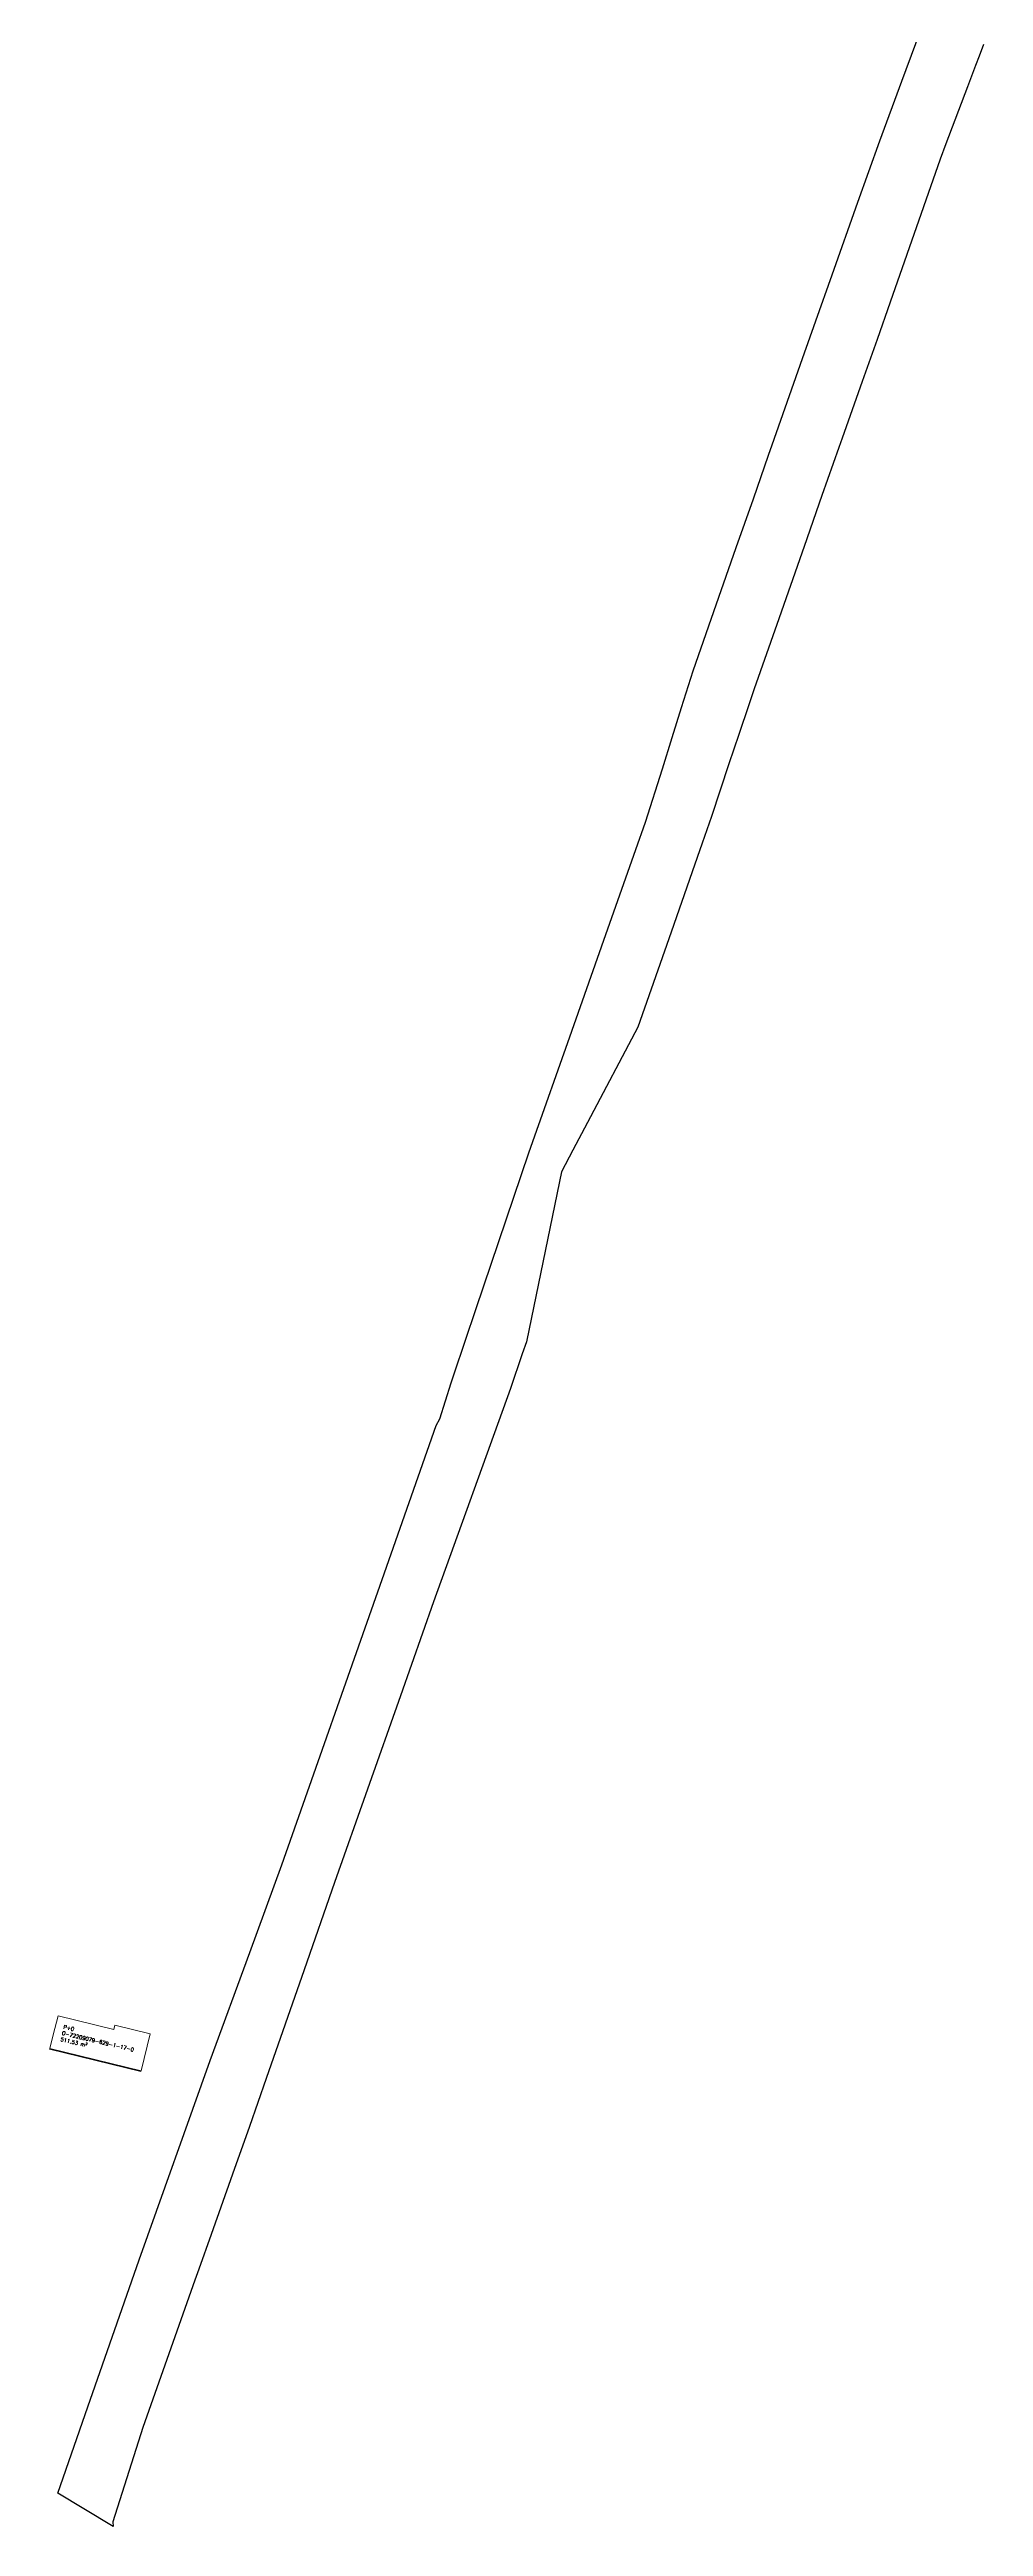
# Model space of a CAD drawing. Header units: metres. Extents: x 7513440 to 7514146, y 4700429 to 4702379.
# Drawn here: x 7513440 to 7513808, y 4700429 to 4701404 of the extents above; entities that cross this region are included whole.
import ezdxf

# ---------------------------------------------------------------- set-up
doc = ezdxf.new("R2010")
doc.units = ezdxf.units.M
doc.linetypes.add('DASHED', pattern=[0.75, 0.5, -0.25])
doc.layers.add('0-PARCELAT', color=7, linetype='Continuous')
for name, color, linetype, lineweight in [('emrat e rrugeve', 7, 'Continuous', 0), ('kati 0', 1, 'Continuous', 0), ('themeli-shputa', 6, 'Continuous', 0)]:
    doc.layers.add(name, color=color, linetype=linetype, lineweight=lineweight)
doc.styles.get("Standard").update_dxf_attribs({"font": 'simplex.shx'})

msp = doc.modelspace()

# ---------------------------------------------------------------- linework, layer by layer
at = {"layer": '0-PARCELAT'}
msp.add_lwpolyline([(7513807.671, 4701406.284), (7513805.959, 4701401.74), (7513804.558, 4701398.032), (7513801.388, 4701389.628), (7513792.933, 4701367.215), (7513790.629, 4701361.106), (7513770.958, 4701304.878), (7513765.807, 4701290.169), (7513759.956, 4701273.591), (7513752.11, 4701251.363), (7513750.787, 4701247.616), (7513744.133, 4701228.763), (7513737.059, 4701208.621), (7513726.299, 4701177.975), (7513717.423, 4701152.695), (7513715.283, 4701146.3), (7513711.386, 4701134.659), (7513707.511, 4701123.08), (7513700.599, 4701102.43), (7513697.032, 4701091.883), (7513693.056, 4701080.549), (7513684.735, 4701056.83), (7513671.619, 4701019.441), (7513651.864, 4700981.932), (7513646.132, 4700971.047), (7513641.627, 4700962.494), (7513632.558, 4700918.494), (7513627.835, 4700895.576), (7513626.185, 4700890.804), (7513621.505, 4700877.269), (7513591.252, 4700793.271), (7513578.23, 4700756.192), (7513552.308, 4700682.705), (7513540.369, 4700648.429), (7513540.369, 4700648.429), (7513525.446, 4700605.589), (7513518.79, 4700586.77), (7513512.128, 4700567.968), (7513503.726, 4700544.255), (7513498.86, 4700530.52), (7513497.303, 4700526.172), (7513476.841, 4700468.165), (7513465.02, 4700431.116), (7513465.253, 4700429.263), (7513464.52, 4700429.7), (7513443.447, 4700442.415), (7513455.162, 4700476.416), (7513475.453, 4700534.273), (7513503.396, 4700612.74), (7513518.919, 4700655.187), (7513531.558, 4700689.746), (7513571.052, 4700802.062), (7513592.364, 4700862.649), (7513593.774, 4700865.279), (7513598.189, 4700879.51), (7513599.394, 4700882.998), (7513608.081, 4700908.707), (7513628.787, 4700969.984), (7513630.346, 4700974.408), (7513644.882, 4701015.648), (7513658.317, 4701053.762), (7513666.943, 4701078.235), (7513670.897, 4701089.455), (7513674.675, 4701100.172), (7513681.344, 4701121.155), (7513685.226, 4701133.534), (7513688.898, 4701145.241), (7513693.453, 4701159.766), (7513699.613, 4701177.394), (7513710.401, 4701208.265), (7513717.121, 4701227.495), (7513723.139, 4701244.68), (7513724.548, 4701248.693), (7513736.472, 4701282.643), (7513741.707, 4701297.55), (7513748.117, 4701315.619), (7513758.261, 4701344.211), (7513766.849, 4701368.417), (7513775.51, 4701391.82), (7513784.851, 4701416.855)], dxfattribs=at)
at = {"layer": 'kati 0', "flags": 128}
msp.add_lwpolyline([(7513479.731, 4700623.186), (7513465.893531, 4700626.565116), (7513465.48, 4700624.874), (7513443.607, 4700630.21), (7513441.626, 4700622.754), (7513440.227, 4700617.476), (7513476.161, 4700608.656)], close=True, dxfattribs=at)
at = {"layer": 'themeli-shputa', "flags": 128}
msp.add_lwpolyline([(7513476.161, 4700608.656), (7513476.090597, 4700608.369167), (7513440.156597, 4700617.189167), (7513440.227, 4700617.476)], dxfattribs=at)

# ---------------------------------------------------------------- texts
at = {"layer": 'emrat e rrugeve', "linetype": 'DASHED', "insert": (7513445.806379, 4700626.717054), "char_height": 1.5, "attachment_point": 1, "rotation": 346.695582041}
msp.add_mtext_dynamic_manual_height_columns('P+0\\PO-72209079-629-1-17-0\\P511.53 m²', width=35.53160233, gutter_width=1, heights=[0], dxfattribs=at)

doc.saveas('drawing.dxf')
